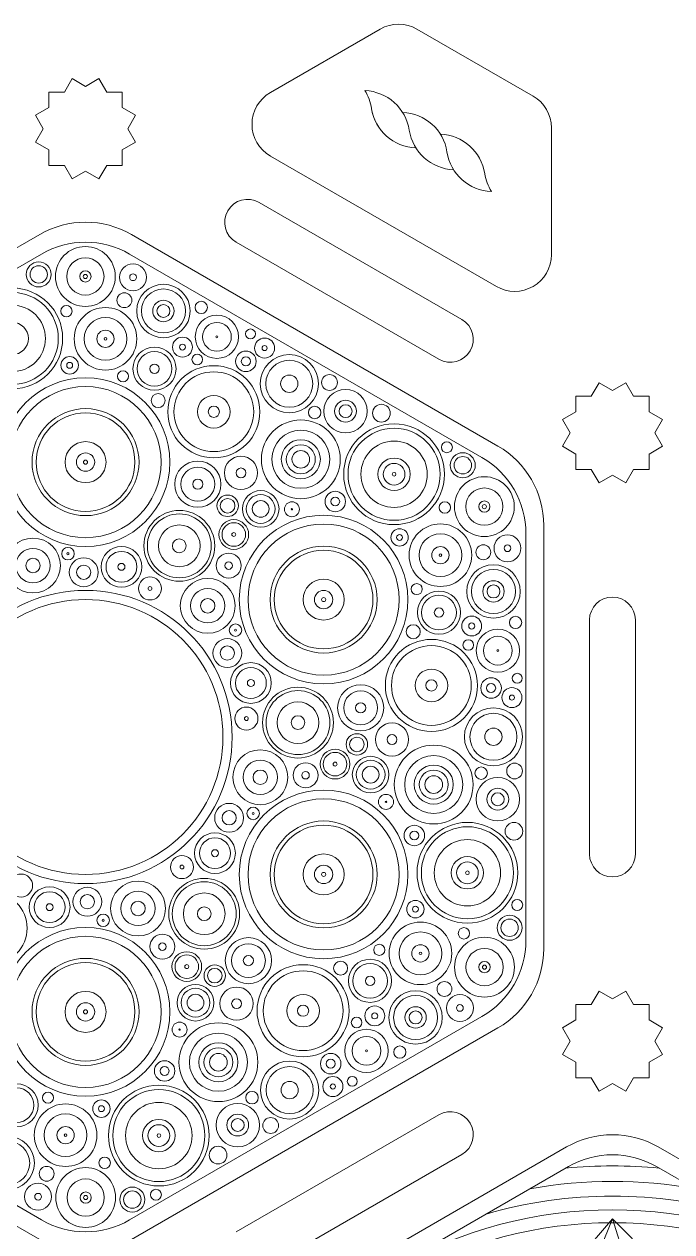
# Model space of a CAD drawing. Header units: millimetres. Extents: x -13 to 587, y 0 to 600.
# Drawn here: x 252.3 to 305.3, y 345.3 to 444.1 of the extents above; entities that cross this region are included whole.
import ezdxf

# ---------------------------------------------------------------- set-up
doc = ezdxf.new("R2010")
doc.units = ezdxf.units.MM
for name, color, linetype, lineweight, true_color in [('Cut_First', 1, 'Continuous', 20, 0xff0000), ('Cut_Second', 1, 'Continuous', 20, 0xff0000), ('Vector_Score', 5, 'Continuous', 0, 0x0000ff)]:
    doc.layers.add(name, color=color, linetype=linetype, lineweight=lineweight, true_color=true_color)

msp = doc.modelspace()

# ---------------------------------------------------------------- linework, layer by layer
at = {"layer": 'Cut_First'}
for p, q in [((253.607, 426.902), (223.607, 409.582)), ((291.107, 409.582), (261.107, 426.902)), ((294.857, 368.446), (294.857, 403.087)), ((223.607, 361.95), (253.607, 344.63)), ((261.107, 344.63), (291.107, 361.95)), ((296.732, 352.208), (266.732, 334.887)), ((334.232, 334.887), (304.232, 352.208))]:
    msp.add_line(p, q, dxfattribs=at)
msp.add_circle((257.357, 385.766), 11.25, dxfattribs=at)
for centre, start, end in [((257.357, 420.407), 60, 120), ((287.357, 403.087), 0, 60), ((287.357, 368.446), 300, 0), ((300.482, 345.712), 60, 120)]:
    msp.add_arc(centre, 7.5, start, end, dxfattribs=at)
at = {"layer": 'Cut_Second'}
for p, q in [((272.482, 438.521), (281.482, 443.718)), ((284.482, 443.718), (293.982, 438.233)), ((256.259, 439.661), (255.625, 438.562)), ((257.357, 439.027), (256.259, 439.661)), ((258.455, 439.661), (257.357, 439.027)), ((259.089, 438.562), (258.455, 439.661)), ((255.625, 438.562), (254.357, 438.562)), ((254.357, 438.562), (254.357, 437.295)), ((260.357, 438.562), (259.089, 438.562)), ((260.357, 437.295), (260.357, 438.562)), ((254.357, 437.295), (253.259, 436.661)), ((261.455, 436.661), (260.357, 437.295)), ((253.259, 436.661), (253.893, 435.562)), ((260.821, 435.562), (261.455, 436.661)), ((253.893, 435.562), (253.259, 434.464)), ((261.455, 434.464), (260.821, 435.562)), ((295.482, 435.635), (295.482, 425.242)), ((253.259, 434.464), (254.357, 433.83)), ((260.357, 433.83), (261.455, 434.464)), ((254.357, 433.83), (254.357, 432.562)), ((260.357, 432.562), (260.357, 433.83)), ((272.482, 433.325), (290.982, 422.644)), ((254.357, 432.562), (255.625, 432.562)), ((255.625, 432.562), (256.259, 431.464)), ((256.259, 431.464), (257.357, 432.098)), ((257.357, 432.098), (258.455, 431.464)), ((258.455, 431.464), (259.089, 432.562)), ((259.089, 432.562), (260.357, 432.562)), ((271.557, 429.529), (288.157, 419.945)), ((286.282, 416.698), (269.682, 426.282)), ((299.384, 414.762), (298.75, 413.664)), ((300.482, 414.128), (299.384, 414.762)), ((301.58, 414.762), (300.482, 414.128)), ((302.214, 413.664), (301.58, 414.762)), ((298.75, 413.664), (297.482, 413.664)), ((297.482, 413.664), (297.482, 412.396)), ((303.482, 413.664), (302.214, 413.664)), ((303.482, 412.396), (303.482, 413.664)), ((297.482, 412.396), (296.384, 411.762)), ((304.58, 411.762), (303.482, 412.396)), ((296.384, 411.762), (297.018, 410.664)), ((303.946, 410.664), (304.58, 411.762)), ((297.018, 410.664), (296.384, 409.566)), ((304.58, 409.566), (303.946, 410.664)), ((296.384, 409.566), (297.482, 408.932)), ((303.482, 408.932), (304.58, 409.566)), ((297.482, 408.932), (297.482, 407.664)), ((303.482, 407.664), (303.482, 408.932)), ((297.482, 407.664), (298.75, 407.664)), ((298.75, 407.664), (299.384, 406.566)), ((301.58, 406.566), (302.214, 407.664)), ((302.214, 407.664), (303.482, 407.664)), ((299.384, 406.566), (300.482, 407.2)), ((300.482, 407.2), (301.58, 406.566)), ((298.607, 376.182), (298.607, 395.35)), ((302.357, 395.35), (302.357, 376.182)), ((299.384, 364.966), (298.75, 363.868)), ((300.482, 364.332), (299.384, 364.966)), ((301.58, 364.966), (300.482, 364.332)), ((302.214, 363.868), (301.58, 364.966)), ((298.75, 363.868), (297.482, 363.868)), ((297.482, 363.868), (297.482, 362.6)), ((303.482, 363.868), (302.214, 363.868)), ((303.482, 362.6), (303.482, 363.868)), ((297.482, 362.6), (296.384, 361.966)), ((296.384, 361.966), (297.018, 360.868)), ((304.58, 361.966), (303.482, 362.6)), ((303.946, 360.868), (304.58, 361.966)), ((297.018, 360.868), (296.384, 359.77)), ((304.58, 359.77), (303.946, 360.868)), ((296.384, 359.77), (297.482, 359.136)), ((297.482, 359.136), (297.482, 357.868)), ((303.482, 359.136), (304.58, 359.77)), ((303.482, 357.868), (303.482, 359.136)), ((297.482, 357.868), (298.75, 357.868)), ((298.75, 357.868), (299.384, 356.77)), ((299.384, 356.77), (300.482, 357.404)), ((300.482, 357.404), (301.58, 356.77)), ((301.58, 356.77), (302.214, 357.868)), ((302.214, 357.868), (303.482, 357.868)), ((269.682, 345.25), (286.282, 354.835)), ((288.157, 351.587), (271.557, 342.003))]:
    msp.add_line(p, q, dxfattribs=at)
for centre, radius, start, end in [((282.982, 441.119), 3, 60, 120), ((273.982, 435.923), 3, 120, 240), ((292.482, 435.635), 3, 0, 60), ((270.619, 427.905), 1.875, 60, 240), ((292.482, 425.242), 3, 240, 0), ((287.22, 418.321), 1.875, 240, 60), ((300.482, 395.35), 1.875, 0, 180), ((300.482, 376.182), 1.875, 180, 0), ((287.22, 353.211), 1.875, 300, 120)]:
    msp.add_arc(centre, radius, start, end, dxfattribs=at)
at = {"layer": 'Vector_Score'}
for p, q in [((224.921, 408.654), (253.753, 425.3)), ((260.961, 425.3), (289.793, 408.654)), ((293.397, 402.412), (293.397, 369.12)), ((253.753, 346.232), (224.921, 362.878)), ((289.793, 362.878), (260.961, 346.232)), ((268.046, 333.96), (296.878, 350.606)), ((304.086, 350.606), (332.918, 333.96)), ((300.482, 346.321), (295.449, 334.078)), ((300.482, 346.321), (295.982, 341.071)), ((300.482, 346.321), (307.982, 338.821)), ((300.482, 346.321), (304.232, 334.321))]:
    msp.add_line(p, q, dxfattribs=at)
for centre, radius in [((257.345, 423.465), 2.449), ((253.528, 423.631), 1.022), ((253.528, 423.631), 0.713), ((257.345, 423.465), 1.525), ((261.244, 423.397), 1.101), ((257.345, 423.465), 0.461), ((257.345, 423.465), 0.169), ((261.244, 423.397), 0.274), ((251.357, 418.391), 4.125), ((251.357, 418.391), 3.769), ((263.732, 420.641), 2.187), ((263.732, 420.641), 1.803), ((260.538, 421.522), 0.609), ((263.732, 420.641), 0.877), ((263.732, 420.641), 0.53), ((266.831, 420.935), 0.501), ((251.357, 418.391), 2.717), ((255.79, 420.624), 0.467), ((258.99, 418.361), 2.561), ((268.11, 418.527), 1.77), ((251.357, 418.391), 1.325), ((258.99, 418.361), 1.752), ((268.11, 418.527), 1.177), ((258.99, 418.361), 0.707), ((258.99, 418.361), 0.103), ((265.292, 417.681), 0.814), ((268.11, 418.527), 0.0766), ((270.857, 418.766), 0.403), ((272.014, 417.603), 0.822), ((263.001, 415.912), 1.766), ((263.001, 415.912), 1.421), ((265.292, 417.681), 0.247), ((270.482, 416.516), 0.839), ((272.014, 417.603), 0.209), ((256.059, 416.193), 0.714), ((256.059, 416.193), 0.241), ((263.001, 415.912), 0.384), ((266.5, 416.663), 0.436), ((270.482, 416.516), 0.375), ((274.036, 414.687), 2.379), ((274.036, 414.687), 1.922), ((260.428, 415.296), 0.453), ((267.857, 412.391), 3.769), ((267.857, 412.391), 3.267), ((274.036, 414.687), 0.709), ((277.322, 414.786), 0.645), ((257.357, 408.266), 6.903), ((257.357, 408.266), 6.185), ((263.303, 413.307), 0.573), ((267.857, 412.391), 1.332), ((278.639, 412.436), 1.778), ((278.639, 412.436), 0.894), ((257.357, 408.266), 4.379), ((257.357, 408.266), 4.039), ((267.857, 412.391), 0.458), ((276.11, 412.326), 0.514), ((278.639, 412.436), 0.528), ((281.575, 412.274), 0.726), ((274.977, 408.497), 3.226), ((282.611, 407.275), 4.125), ((274.977, 408.497), 2.375), ((282.611, 407.275), 3.769), ((257.357, 408.266), 1.677), ((274.977, 408.497), 1.598), ((274.977, 408.497), 1.186), ((282.611, 407.275), 2.717), ((286.928, 409.487), 0.45), ((257.357, 408.266), 0.75), ((257.357, 408.266), 0.168), ((266.545, 406.463), 1.889), ((270.079, 407.385), 1.36), ((274.977, 408.497), 0.722), ((282.611, 407.275), 1.325), ((288.235, 408.014), 1.022), ((288.235, 408.014), 0.713), ((266.545, 406.463), 1.386), ((270.079, 407.385), 0.404), ((282.611, 407.275), 0.89), ((282.611, 407.275), 0.15), ((266.545, 406.463), 0.416), ((289.999, 404.625), 2.449), ((268.986, 404.693), 0.878), ((271.693, 404.435), 1.5), ((271.693, 404.435), 1.179), ((277.797, 405.04), 0.837), ((277.797, 405.04), 0.36), ((289.999, 404.625), 1.525), ((268.986, 404.693), 0.597), ((271.693, 404.435), 0.685), ((274.25, 404.409), 0.614), ((274.25, 404.409), 0.0555), ((286.761, 404.552), 0.467), ((289.999, 404.625), 0.461), ((289.999, 404.625), 0.169), ((265.033, 401.414), 2.897), ((265.033, 401.414), 2.617), ((269.492, 402.343), 1.215), ((276.843, 397.016), 6.903), ((265.033, 401.414), 1.708), ((269.492, 402.343), 0.964), ((269.492, 402.343), 0.161), ((276.843, 397.016), 6.185), ((283.059, 402.103), 0.714), ((286.402, 400.65), 2.561), ((286.402, 400.65), 1.752), ((253.057, 399.801), 2.246), ((265.033, 401.414), 0.562), ((276.843, 397.016), 4.379), ((283.059, 402.103), 0.241), ((289.913, 400.889), 0.609), ((291.89, 401.215), 1.101), ((291.89, 401.215), 0.274), ((253.057, 399.801), 1.406), ((253.057, 399.801), 0.591), ((255.918, 400.773), 0.513), ((255.918, 400.773), 0.0828), ((257.208, 399.25), 1.181), ((260.297, 399.696), 1.669), ((260.297, 399.696), 1.264), ((269.073, 399.797), 1.022), ((276.843, 397.016), 4.039), ((286.402, 400.65), 0.707), ((286.402, 400.65), 0.103), ((257.208, 399.25), 0.583), ((260.297, 399.696), 0.286), ((269.073, 399.797), 0.306), ((290.747, 397.683), 2.187), ((290.747, 397.683), 1.803), ((262.632, 397.923), 0.942), ((267.361, 396.507), 2.246), ((276.843, 397.016), 1.677), ((290.747, 397.683), 0.877), ((257.357, 385.766), 12), ((262.632, 397.923), 0.158), ((267.361, 396.507), 1.406), ((276.843, 397.016), 0.75), ((284.466, 397.871), 0.453), ((286.286, 395.951), 1.766), ((290.747, 397.683), 0.53), ((267.361, 396.507), 0.591), ((276.843, 397.016), 0.168), ((286.286, 395.951), 1.421), ((286.286, 395.951), 0.384), ((288.964, 394.852), 0.814), ((292.552, 395.146), 0.501), ((269.634, 394.515), 0.513), ((269.634, 394.515), 0.0828), ((284.181, 394.387), 0.573), ((288.964, 394.852), 0.247), ((291.105, 392.834), 1.77), ((268.96, 392.637), 1.181), ((285.665, 389.985), 3.769), ((288.686, 393.297), 0.436), ((291.105, 392.834), 1.177), ((268.96, 392.637), 0.583), ((285.665, 389.985), 3.267), ((291.105, 392.834), 0.0766), ((270.89, 390.185), 1.669), ((270.89, 390.185), 1.264), ((285.665, 389.985), 1.332), ((290.55, 389.774), 0.839), ((292.686, 390.575), 0.403), ((270.89, 390.185), 0.286), ((274.746, 386.942), 2.897), ((274.746, 386.942), 2.617), ((279.875, 388.158), 1.889), ((279.875, 388.158), 1.386), ((285.665, 389.985), 0.458), ((290.55, 389.774), 0.375), ((292.257, 388.992), 0.822), ((274.746, 386.942), 1.708), ((279.875, 388.158), 0.416), ((292.257, 388.992), 0.209), ((270.523, 387.276), 0.942), ((290.743, 385.782), 2.379), ((290.743, 385.782), 1.922), ((270.523, 387.276), 0.158), ((274.746, 386.942), 0.562), ((282.44, 385.558), 1.36), ((279.563, 385.158), 0.878), ((279.563, 385.158), 0.597), ((282.44, 385.558), 0.404), ((290.743, 385.782), 0.709), ((271.661, 382.472), 2.246), ((277.78, 383.545), 1.215), ((285.852, 381.872), 3.226), ((271.661, 382.472), 1.406), ((275.366, 382.635), 1.022), ((277.78, 383.545), 0.964), ((277.78, 383.545), 0.161), ((280.693, 382.685), 1.5), ((280.693, 382.685), 1.179), ((285.852, 381.872), 2.375), ((292.472, 382.986), 0.645), ((271.661, 382.472), 0.591), ((275.366, 382.635), 0.306), ((280.693, 382.685), 0.685), ((285.852, 381.872), 1.598), ((285.852, 381.872), 1.186), ((285.852, 381.872), 0.722), ((289.736, 382.805), 0.514), ((291.095, 380.671), 1.778), ((276.843, 374.516), 6.903), ((276.843, 374.516), 6.185), ((281.949, 380.458), 0.614), ((291.095, 380.671), 0.894), ((291.095, 380.671), 0.528), ((269.109, 379.153), 1.181), ((269.109, 379.153), 0.583), ((271.072, 379.509), 0.513), ((281.949, 380.458), 0.0555), ((271.072, 379.509), 0.0828), ((276.843, 374.516), 4.379), ((288.611, 374.65), 4.125), ((292.422, 378.046), 0.726), ((267.951, 376.255), 1.669), ((276.843, 374.516), 4.039), ((284.268, 377.702), 0.837), ((284.268, 377.702), 0.36), ((288.611, 374.65), 3.769), ((267.951, 376.255), 1.264), ((288.611, 374.65), 2.717), ((265.248, 375.119), 0.942), ((267.951, 376.255), 0.286), ((276.843, 374.516), 1.677), ((288.611, 374.65), 1.325), ((265.248, 375.119), 0.158), ((276.843, 374.516), 0.75), ((288.611, 374.65), 0.89), ((288.611, 374.65), 0.15), ((252.082, 373.609), 0.942), ((261.657, 371.731), 2.246), ((267.07, 371.295), 2.897), ((267.07, 371.295), 2.617), ((276.843, 374.516), 0.168), ((249.681, 370.118), 2.897), ((254.417, 371.836), 1.669), ((254.417, 371.836), 1.264), ((257.506, 372.282), 1.181), ((257.506, 372.282), 0.583), ((261.657, 371.731), 1.406), ((267.07, 371.295), 1.708), ((254.417, 371.836), 0.286), ((261.657, 371.731), 0.591), ((267.07, 371.295), 0.562), ((284.356, 371.676), 0.714), ((284.356, 371.676), 0.241), ((292.686, 372.018), 0.45), ((258.796, 370.759), 0.513), ((258.796, 370.759), 0.0828), ((292.063, 370.149), 1.022), ((292.063, 370.149), 0.713), ((257.357, 363.266), 6.903), ((284.769, 368.054), 2.561), ((284.769, 368.054), 1.752), ((288.328, 369.694), 0.467), ((257.357, 363.266), 6.185), ((263.65, 368.604), 1.022), ((263.65, 368.604), 0.306), ((270.687, 367.461), 1.889), ((270.687, 367.461), 1.386), ((281.395, 368.341), 0.453), ((284.769, 368.054), 0.707), ((290.011, 366.927), 2.449), ((265.645, 366.969), 1.215), ((265.645, 366.969), 0.964), ((270.687, 367.461), 0.416), ((284.769, 368.054), 0.103), ((290.011, 366.927), 1.525), ((257.357, 363.266), 4.379), ((257.357, 363.266), 4.039), ((265.645, 366.969), 0.161), ((267.934, 366.231), 0.878), ((267.934, 366.231), 0.597), ((275.165, 363.36), 3.769), ((278.235, 366.846), 0.573), ((280.642, 365.805), 1.766), ((280.642, 365.805), 1.421), ((290.011, 366.927), 0.461), ((290.011, 366.927), 0.169), ((275.165, 363.36), 3.267), ((280.642, 365.805), 0.384), ((257.357, 363.266), 1.677), ((266.357, 364.016), 1.5), ((266.357, 364.016), 1.179), ((269.719, 363.939), 1.36), ((284.372, 362.808), 2.187), ((286.732, 365.134), 0.609), ((257.357, 363.266), 0.75), ((266.357, 364.016), 0.685), ((269.719, 363.939), 0.404), ((275.165, 363.36), 1.332), ((275.165, 363.36), 0.458), ((284.372, 362.808), 1.803), ((288.002, 363.584), 1.101), ((288.002, 363.584), 0.274), ((257.357, 363.266), 0.168), ((279.543, 362.4), 0.436), ((281.029, 362.937), 0.814), ((281.029, 362.937), 0.247), ((284.372, 362.808), 0.877), ((284.372, 362.808), 0.53), ((265.056, 361.815), 0.614), ((265.056, 361.815), 0.0555), ((268.232, 359.141), 3.226), ((280.352, 360.073), 1.77), ((268.232, 359.141), 2.375), ((280.352, 360.073), 1.177), ((268.232, 359.141), 1.598), ((268.232, 359.141), 1.186), ((268.232, 359.141), 0.722), ((277.425, 359.024), 0.839), ((280.352, 360.073), 0.0766), ((283.078, 359.977), 0.501), ((263.829, 358.428), 0.837), ((274.064, 356.861), 2.379), ((277.425, 359.024), 0.375), ((263.829, 358.428), 0.36), ((274.064, 356.861), 1.922), ((277.6, 357.155), 0.822), ((279.186, 357.575), 0.403), ((251.713, 355.62), 1.766), ((251.713, 355.62), 1.421), ((263.357, 353.141), 4.125), ((263.357, 353.141), 3.769), ((274.064, 356.861), 0.709), ((277.6, 357.155), 0.209), ((254.286, 356.236), 0.453), ((258.655, 355.339), 0.714), ((270.982, 356.245), 0.514), ((255.724, 353.171), 2.561), ((255.724, 353.171), 1.752), ((258.655, 355.339), 0.241), ((263.357, 353.141), 2.717), ((269.813, 354), 1.778), ((263.357, 353.141), 1.325), ((263.357, 353.141), 0.89), ((269.813, 354), 0.894), ((269.813, 354), 0.528), ((272.507, 353.966), 0.645), ((250.982, 350.891), 2.187), ((255.724, 353.171), 0.707), ((255.724, 353.171), 0.103), ((263.357, 353.141), 0.15), ((250.982, 350.891), 1.803), ((268.204, 351.539), 0.726), ((258.924, 350.908), 0.467), ((254.176, 350.01), 0.609), ((257.369, 348.067), 2.449), ((253.47, 348.136), 1.101), ((257.369, 348.067), 1.525), ((253.47, 348.136), 0.274), ((257.369, 348.067), 0.461), ((257.369, 348.067), 0.169), ((261.186, 347.901), 1.022), ((261.186, 347.901), 0.713), ((263.115, 348.296), 0.45)]:
    msp.add_circle(centre, radius, dxfattribs=at)
for centre, radius, start, end in [((280.073, 434.86), 3.823, 8.75462, 87.82178), ((276.983, 436.643), 3.823, 8.75462, 32.19833), ((284.54, 437.807), 3.823, 188.75462, 267.82178), ((284.54, 437.807), 3.823, 188.75462, 212.19833), ((283.162, 433.077), 3.823, 8.75462, 87.82178), ((287.629, 436.024), 3.823, 188.75462, 267.82178), ((286.252, 431.294), 3.823, 8.75462, 87.82178), ((290.719, 434.241), 3.823, 188.75462, 267.82178), ((293.808, 432.458), 3.823, 188.75462, 212.19833), ((257.357, 419.058), 7.208, 60, 120), ((286.189, 402.412), 7.208, 0, 60), ((286.189, 369.12), 7.208, 300, 0), ((300.482, 344.363), 7.208, 60, 120), ((300.482, 311.071), 39.588, 84.44296, 95.55704), ((300.482, 311.071), 38.313, 79.83567, 100.16433), ((300.482, 311.071), 37.113, 73.8118, 106.1882), ((300.482, 311.071), 35.988, 60, 120), ((257.357, 352.474), 7.208, 240, 300), ((300.482, 311.071), 34.938, 60, 120)]:
    msp.add_arc(centre, radius, start, end, dxfattribs=at)

doc.saveas('drawing.dxf')
